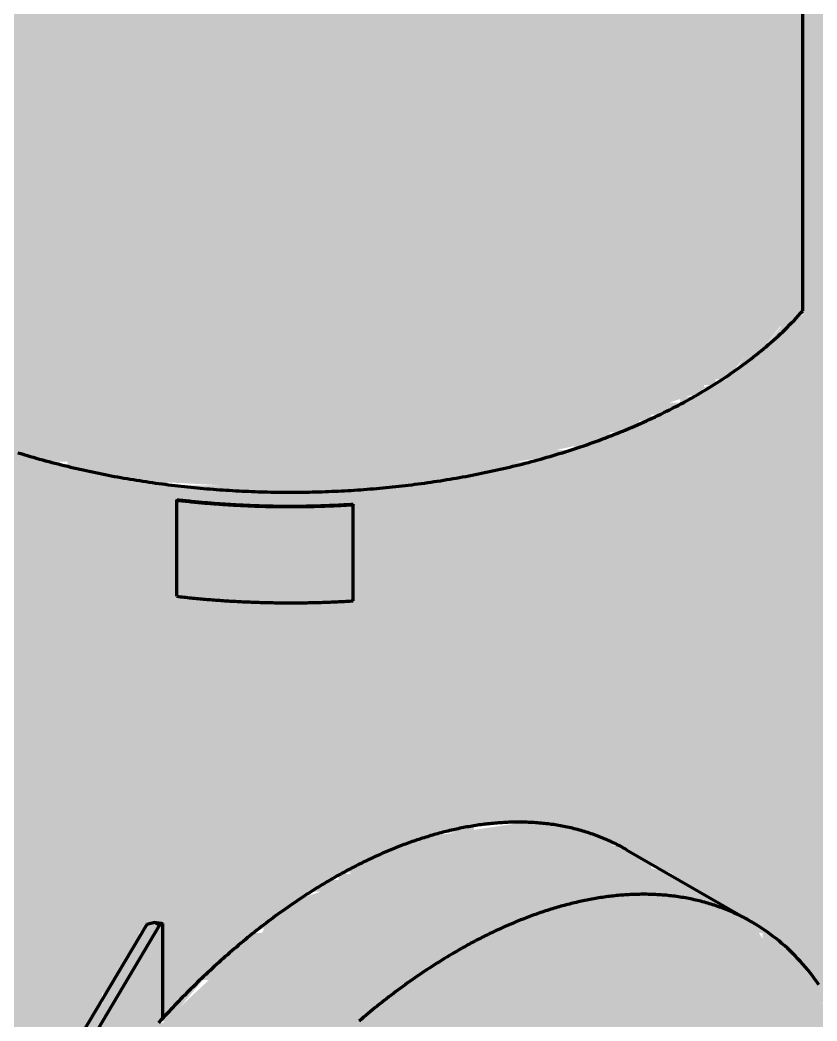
# Model space of a CAD drawing. Header units: millimetres. Extents: x 0 to 420, y 0 to 297.
# Drawn here: x 225.61 to 239.14, y 186.07 to 203.07 of the extents above; entities that cross this region are included whole.
import ezdxf

# ---------------------------------------------------------------- set-up
doc = ezdxf.new("R2010")
doc.units = ezdxf.units.MM
doc.layers.add('01-VISIBLE', color=7, linetype='CONTINUOUS', lineweight=70)
doc.layers.add('13-GRAFICA', color=30, linetype='CONTINUOUS', lineweight=18)

msp = doc.modelspace()

# ---------------------------------------------------------------- hatches: boundary and pattern name
at = {"layer": '13-GRAFICA', "true_color": 0xb21820}
h = msp.add_hatch(color=7, dxfattribs=at)
h.dxf.hatch_style = 1
h.paths.add_polyline_path([(238.9185, 223.0682), (239.3185, 223.3682), (239.3185, 223.5682), (239.4185, 223.5682), (239.4185, 223.7682), (239.5185, 223.7682), (239.5185, 223.9682), (239.6185, 223.9682), (239.7185, 224.5682), (239.8185, 224.5682), (239.8185, 224.9682), (239.9185, 224.9682), (239.9185, 187.7682), (239.8185, 187.7682), (239.8185, 187.4682), (239.7185, 187.4682), (239.5185, 186.5682), (239.2185, 186.3682), (239.1185, 186.7682), (238.9185, 186.8682), (238.9185, 187.0682), (238.9185, 198.0682), (238.9185, 206.8682), (238.9185, 222.8682)])
at = {"layer": '13-GRAFICA', "true_color": 0xffffff}
h = msp.add_hatch(color=7, dxfattribs=at)
h.dxf.hatch_style = 1
h.paths.add_polyline_path([(226.4185, 195.4682), (226.4185, 195.5682), (226.1185, 195.5682), (226.1185, 195.6682), (225.7185, 195.6682), (225.7185, 195.7682), (225.0185, 195.8682), (225.0185, 195.9682), (224.8185, 195.9682), (224.8185, 196.0682), (224.6185, 196.0682), (224.6185, 196.1682), (224.3185, 196.1682), (224.3185, 196.2682), (224.1185, 196.2682), (224.1185, 196.3682), (223.9185, 196.3682), (223.9185, 196.4682), (223.7185, 196.4682), (223.7185, 196.5682), (223.1185, 196.7682), (223.1185, 196.8682), (222.8185, 196.9682), (222.6185, 197.2682), (222.4185, 197.2682), (222.2185, 197.5682), (222.0185, 197.5682), (222.0185, 197.6682), (221.6185, 197.9682), (221.6185, 198.1682), (221.4185, 198.2682), (221.4185, 206.9682), (221.8185, 206.6682), (221.8185, 206.4682), (222.0185, 206.4682), (222.2185, 206.1682), (222.4185, 206.1682), (222.6185, 205.8682), (222.8185, 205.8682), (222.8185, 205.7682), (222.9185, 205.7682), (223.0185, 205.5682), (223.2185, 205.5682), (223.3185, 205.3682), (223.6185, 205.3682), (223.6185, 205.2682), (223.8185, 205.2682), (223.8185, 205.1682), (224.0185, 205.1682), (224.0185, 205.0682), (224.2185, 205.0682), (224.2185, 204.9682), (224.4185, 204.9682), (224.4185, 204.8682), (224.7185, 204.8682), (224.7185, 204.7682), (224.9185, 204.7682), (224.9185, 204.6682), (225.1185, 204.6682), (225.1185, 204.5682), (225.9185, 204.4682), (225.9185, 204.3682), (226.6185, 204.2682), (226.6185, 204.1682), (227.0185, 204.1682), (227.0185, 204.0682), (228.5185, 203.9682), (228.5185, 203.8682), (229.4185, 203.8682), (229.4185, 203.7682), (229.6185, 203.7682), (229.6185, 203.8682), (232.0185, 203.8682), (232.0185, 203.9682), (232.6185, 203.9682), (232.6185, 204.0682), (233.9185, 204.1682), (233.9185, 204.2682), (234.2185, 204.2682), (234.2185, 204.3682), (234.5185, 204.3682), (234.5185, 204.4682), (234.8185, 204.4682), (234.8185, 204.5682), (235.1185, 204.5682), (235.1185, 204.6682), (235.4185, 204.6682), (235.4185, 204.7682), (235.7185, 204.7682), (235.7185, 204.8682), (236.0185, 204.8682), (236.0185, 204.9682), (236.6185, 205.1682), (236.7185, 205.3682), (236.9185, 205.3682), (236.9185, 205.4682), (237.5185, 205.6682), (237.6185, 205.8682), (237.8185, 205.8682), (238.3185, 206.4682), (238.5185, 206.4682), (238.5185, 206.5682), (238.9185, 206.8682), (238.9185, 198.0682), (238.8185, 198.0682), (238.8185, 197.9682), (238.6185, 197.9682), (238.6185, 197.8682), (238.5185, 197.8682), (238.1185, 197.3682), (237.9185, 197.3682), (237.6185, 196.9682), (237.4185, 196.9682), (237.4185, 196.8682), (237.2185, 196.8682), (237.2185, 196.7682), (236.6185, 196.5682), (236.5185, 196.3682), (236.3185, 196.3682), (236.3185, 196.2682), (236.1185, 196.2682), (236.1185, 196.1682), (235.9185, 196.1682), (235.9185, 196.0682), (235.6185, 196.0682), (235.6185, 195.9682), (234.7185, 195.7682), (234.7185, 195.6682), (234.0185, 195.5682), (234.0185, 195.4682), (232.9185, 195.3682), (232.9185, 195.2682), (232.3185, 195.2682), (232.3185, 195.1682), (231.6185, 195.1682), (231.6185, 195.0682), (229.0185, 195.0682), (229.0185, 195.1682), (227.2185, 195.2682), (227.2185, 195.3682), (226.8185, 195.3682), (226.8185, 195.4682)])
at = {"layer": '13-GRAFICA', "true_color": 0xb21820}
h = msp.add_hatch(color=7, dxfattribs=at)
h.dxf.hatch_style = 1
h.paths.add_polyline_path([(228.1185, 186.0682), (228.0185, 186.0682), (228.0185, 187.7682), (227.8185, 187.7682), (227.8185, 187.6682), (227.6185, 187.5682), (227.5185, 187.1682), (227.3185, 187.0682), (227.2185, 186.6682), (227.0185, 186.5682), (226.9185, 186.1682), (226.7185, 186.0682), (226.6185, 185.6682), (226.4185, 185.5682), (226.3185, 185.1682), (226.1185, 185.0682), (226.0185, 184.6682), (225.8185, 184.5682), (225.7185, 184.2682), (225.5185, 184.2682), (225.4185, 184.4682), (225.0185, 184.5682), (224.9185, 184.7682), (224.3185, 184.9682), (224.2185, 185.1682), (223.6185, 185.3682), (223.5185, 185.5682), (223.1185, 185.6682), (223.0185, 185.8682), (222.4185, 186.0682), (222.3185, 186.2682), (221.7185, 186.4682), (221.6185, 186.6682), (221.4185, 186.6682), (221.4185, 186.7682), (221.4185, 198.2682), (221.6185, 198.1682), (221.6185, 197.9682), (221.7185, 197.9682), (222.0185, 197.5682), (222.2185, 197.5682), (222.4185, 197.2682), (222.6185, 197.2682), (222.6185, 197.1682), (222.8185, 197.0682), (222.8185, 196.9682), (222.5185, 197.0682), (222.5185, 195.1682), (222.8185, 195.0682), (222.9185, 194.8682), (223.3185, 194.7682), (223.4185, 194.5682), (223.6185, 194.5682), (223.6185, 194.4682), (223.8185, 194.4682), (223.8185, 194.3682), (224.1185, 194.2682), (224.1185, 196.1682), (223.8185, 196.2682), (223.8185, 196.3682), (223.6185, 196.3682), (223.6185, 196.4682), (223.4185, 196.4682), (223.4185, 196.5682), (223.2185, 196.5682), (223.1185, 196.7682), (223.3185, 196.7682), (223.3185, 196.6682), (223.5185, 196.6682), (223.5185, 196.5682), (223.7185, 196.5682), (223.7185, 196.4682), (223.9185, 196.4682), (223.9185, 196.3682), (224.1185, 196.3682), (224.1185, 196.2682), (224.3185, 196.2682), (224.3185, 196.1682), (224.6185, 196.1682), (224.6185, 196.0682), (224.8185, 196.0682), (224.8185, 195.9682), (225.0185, 195.9682), (225.0185, 195.8682), (225.7185, 195.7682), (225.7185, 195.6682), (226.1185, 195.6682), (226.1185, 195.5682), (226.8185, 195.4682), (226.8185, 195.3682), (227.2185, 195.3682), (227.2185, 195.2682), (228.1185, 195.2682), (228.1185, 195.1682), (228.3185, 195.1682), (228.3185, 194.8682), (228.3185, 193.2682), (228.3185, 186.3016)])
h = msp.add_hatch(color=7, dxfattribs=at)
h.dxf.hatch_style = 1
h.paths.add_polyline_path([(238.8185, 187.0682), (238.7185, 187.2682), (238.5185, 187.2682), (238.4185, 187.4682), (238.2185, 187.4682), (238.2185, 187.5682), (238.1185, 187.5682), (238.0185, 187.7682), (237.8185, 187.7682), (237.7185, 187.9682), (237.3185, 188.0682), (237.2185, 188.2682), (236.8185, 188.3682), (236.7185, 188.5682), (236.1185, 188.7682), (236.0185, 188.9682), (235.8185, 188.9682), (235.8185, 189.0682), (235.6185, 189.0682), (235.6185, 189.1682), (235.2185, 189.1682), (235.2185, 189.2682), (234.8185, 189.2682), (234.8185, 189.3682), (234.3185, 189.3682), (234.3185, 189.4682), (233.3185, 189.3682), (233.3185, 189.2682), (232.6185, 189.2682), (232.6185, 189.1682), (232.3185, 189.1682), (232.3185, 189.0682), (232.1185, 189.0682), (232.1185, 188.9682), (231.9185, 188.9682), (231.9185, 188.8682), (231.7185, 188.8682), (231.7185, 188.7682), (231.4185, 188.7682), (231.4185, 188.6682), (231.2185, 188.6016), (231.2185, 193.1682), (231.2185, 194.8682), (231.2185, 195.0682), (231.6185, 195.0682), (231.6185, 195.1682), (232.3185, 195.1682), (232.3185, 195.2682), (232.9185, 195.2682), (232.9185, 195.3682), (234.0185, 195.4682), (234.0185, 195.5682), (234.3185, 195.5682), (234.3185, 195.6682), (234.7185, 195.6682), (234.7185, 195.7682), (235.0185, 195.7682), (235.0185, 195.8682), (235.9185, 196.0682), (235.9185, 196.1682), (236.5185, 196.3682), (236.6185, 196.5682), (236.8185, 196.5682), (236.8185, 196.6682), (237.0185, 196.6682), (237.0185, 196.7682), (237.6185, 196.9682), (237.6185, 197.0682), (237.7185, 197.0682), (237.9185, 197.3682), (238.1185, 197.3682), (238.6185, 197.9682), (238.9185, 198.0682), (238.9185, 187.0682)])
h = msp.add_hatch(color=7, dxfattribs=at)
h.dxf.hatch_style = 1
h.paths.add_polyline_path([(229.0185, 195.1682), (229.0185, 195.0682), (231.2185, 195.0682), (231.2185, 194.8682), (230.4185, 194.8682), (230.4185, 194.7682), (230.1185, 194.7682), (230.1185, 194.8682), (228.3185, 194.8682), (228.3185, 195.1682)])
at = {"layer": '13-GRAFICA', "true_color": 0xf7c8d7}
h = msp.add_hatch(color=7, dxfattribs=at)
h.dxf.hatch_style = 1
h.paths.add_polyline_path([(231.2185, 194.8682), (231.2185, 193.1682), (229.0185, 193.1682), (229.0185, 193.2682), (228.3185, 193.2682), (228.3185, 194.8682), (230.1185, 194.8682), (230.1185, 194.7682), (230.4185, 194.7682), (230.4185, 194.8682)])
at = {"layer": '13-GRAFICA', "true_color": 0xb21820}
h = msp.add_hatch(color=7, dxfattribs=at)
h.dxf.hatch_style = 1
h.paths.add_polyline_path([(230.8185, 188.4682), (230.7185, 188.2682), (230.5185, 188.2682), (230.4185, 188.0682), (230.2185, 188.0682), (230.0185, 187.7682), (229.8185, 187.7682), (229.8185, 187.6682), (229.5185, 187.5682), (229.3185, 187.2682), (229.1185, 187.2682), (229.1185, 187.1682), (228.8185, 186.9682), (228.8185, 186.7682), (228.7185, 186.7682), (228.3185, 186.3016), (228.3185, 193.2682), (229.0185, 193.2682), (229.0185, 193.1682), (231.2185, 193.1682), (231.2185, 188.6016)])
at = {"layer": '13-GRAFICA', "true_color": 0x202020}
h = msp.add_hatch(color=7, dxfattribs=at)
h.dxf.hatch_style = 1
h.paths.add_polyline_path([(228.8185, 186.7682), (228.8185, 186.9682), (228.9185, 186.9682), (229.1185, 187.2682), (229.3185, 187.2682), (229.5185, 187.5682), (229.7185, 187.5682), (229.8185, 187.7682), (230.0185, 187.7682), (230.2185, 188.0682), (230.4185, 188.0682), (230.4185, 188.1682), (230.7185, 188.2682), (230.8185, 188.4682), (231.0185, 188.4682), (231.0185, 188.5682), (231.2185, 188.5682), (231.2185, 188.6682), (231.4185, 188.6682), (231.4185, 188.7682), (231.7185, 188.7682), (231.7185, 188.8682), (231.9185, 188.8682), (231.9185, 188.9682), (232.1185, 188.9682), (232.1185, 189.0682), (232.3185, 189.0682), (232.3185, 189.1682), (234.3185, 189.4682), (234.3185, 189.3682), (234.8185, 189.3682), (234.8185, 189.2682), (235.2185, 189.2682), (235.2185, 189.1682), (235.6185, 189.1682), (235.6185, 189.0682), (236.0185, 188.9682), (236.1185, 188.7682), (236.3185, 188.7682), (236.3185, 188.6682), (236.7185, 188.5682), (236.8185, 188.3682), (237.2185, 188.2682), (237.3185, 188.0682), (237.7185, 187.9682), (237.8185, 187.7682), (238.0185, 187.7682), (238.0185, 182.7682), (237.9185, 182.7682), (237.8185, 183.6682), (237.7185, 183.6682), (237.7185, 183.9682), (237.6185, 183.9682), (237.5185, 184.3682), (237.3185, 184.4682), (237.3185, 184.6682), (237.2185, 184.6682), (237.2185, 184.8682), (237.1185, 184.8682), (237.0185, 185.0682), (236.8185, 185.0682), (236.7185, 185.2682), (236.5185, 185.2682), (236.4185, 185.4682), (236.1185, 185.4682), (236.1185, 185.5682), (235.0185, 185.6682), (235.0185, 185.5682), (234.3185, 185.5682), (234.3185, 185.4682), (234.0185, 185.4682), (234.0185, 185.3682), (233.8185, 185.3682), (233.8185, 185.2682), (233.6185, 185.2682), (233.6185, 185.1682), (233.3185, 185.1682), (233.3185, 185.0682), (232.9185, 184.9682), (232.7185, 184.6682), (232.5185, 184.6682), (232.4185, 184.4682), (232.2185, 184.4682), (232.0185, 184.1682), (231.8185, 184.1682), (231.8185, 184.0682), (230.6185, 182.9682), (230.6185, 182.7682), (230.3185, 182.5682), (230.3185, 182.3682), (230.1185, 182.2682), (230.1185, 182.0682), (230.0185, 182.0682), (230.0185, 181.9682), (229.8185, 181.8682), (229.8185, 181.6682), (229.6185, 181.5682), (229.4185, 180.9682), (229.2185, 180.8682), (229.2185, 180.6682), (229.1185, 180.6682), (229.1185, 180.4682), (229.0185, 180.4682), (229.0185, 180.2682), (228.9185, 180.2682), (228.9185, 180.0682), (228.8185, 180.0682), (228.8185, 179.8682), (228.7185, 179.8682), (228.7185, 179.5682), (228.6185, 179.5682), (228.4185, 178.6682), (228.3185, 178.6682), (228.3185, 178.4682), (228.2185, 178.4682), (228.2185, 177.8682), (228.1185, 177.8682), (228.1185, 177.3682), (228.0185, 177.3682), (228.0185, 186.0254)])
at = {"layer": '13-GRAFICA', "true_color": 0xb21820}
h = msp.add_hatch(color=7, dxfattribs=at)
h.dxf.hatch_style = 1
h.paths.add_polyline_path([(225.9185, 184.1682), (225.7185, 184.1682), (225.8185, 184.5682), (226.0185, 184.6682), (226.1185, 185.0682), (226.3185, 185.1682), (226.4185, 185.5682), (226.6185, 185.6682), (226.7185, 186.0682), (226.9185, 186.1682), (226.9185, 186.3682), (227.0185, 186.3682), (227.0185, 186.5682), (227.2185, 186.6682), (227.3185, 187.0682), (227.5185, 187.1682), (227.6185, 187.5682), (227.7185, 187.5682), (227.8185, 187.7682), (228.0185, 187.7682), (228.0185, 185.9682), (227.4185, 185.4682), (227.4185, 185.2682), (227.1185, 185.0682), (227.1185, 184.8682), (226.9185, 184.7682), (226.9185, 184.5682), (226.6185, 184.3682), (226.6185, 184.1682), (226.5185, 184.1682), (226.3185, 183.8682), (226.2185, 183.8682), (226.1185, 184.0682), (225.9185, 184.0682)])
at = {"layer": '13-GRAFICA', "true_color": 0x202020}
h = msp.add_hatch(color=7, dxfattribs=at)
h.dxf.hatch_style = 1
h.paths.add_polyline_path([(238.2185, 187.4682), (238.4185, 187.4682), (238.5185, 187.2682), (238.7185, 187.2682), (238.7185, 187.1682), (238.9185, 187.0682), (238.9185, 186.8682), (239.1185, 186.7682), (239.2185, 186.3682), (239.3185, 186.3682), (239.4185, 186.0682), (239.6185, 185.9682), (239.7185, 185.2682), (239.8185, 185.2682), (239.8185, 184.8682), (239.9185, 184.8682), (239.9185, 184.4682), (240.0185, 184.4682), (240.0185, 181.7682), (239.9185, 181.7682), (239.9185, 181.1682), (239.8185, 181.1682), (239.8185, 180.6682), (239.7185, 180.6682), (239.6185, 179.7682), (239.5185, 179.7682), (239.5185, 179.5682), (239.4185, 179.5682), (239.4185, 179.2682), (239.3185, 179.2682), (239.2185, 178.6682), (239.1185, 178.6682), (239.1185, 178.4682), (239.0185, 178.4682), (238.9185, 177.8682), (238.8185, 177.8682), (238.8185, 177.6682), (238.7185, 177.6682), (238.7185, 177.4682), (238.6185, 177.4682), (238.4185, 176.8682), (238.2185, 176.7682), (238.2185, 176.5682), (238.1185, 176.5682), (238.1185, 176.3682), (238.0185, 176.3682), (238.0185, 181.3682), (238.0185, 182.7682), (238.0185, 187.7682)])

# ---------------------------------------------------------------- linework, layer by layer
at = {"layer": '01-VISIBLE'}
for p, q in [((238.8969, 198.1291), (238.8969, 206.8663)), ((228.2785, 194.9245), (228.2756, 194.916)), ((228.2756, 193.283), (228.2756, 194.916)), ((231.2638, 194.8484), (231.2654, 194.8397)), ((231.2654, 193.2068), (231.2654, 194.8397)), ((235.9077, 188.9802), (238.0291, 187.7554)), ((227.7637, 187.7114), (225.6977, 184.2445)), ((227.982, 187.699), (225.8656, 184.1475)), ((227.8981, 187.7475), (227.982, 187.699)), ((228.0341, 187.729), (227.982, 187.699)), ((228.0341, 186.1211), (228.0341, 187.729))]:
    msp.add_line(p, q, dxfattribs=at)
for points in [[(225.5753, 195.722), (225.6274, 195.706), (225.6795, 195.6901), (225.7317, 195.6745), (225.784, 195.6591), (225.8363, 195.6439), (225.8887, 195.629), (225.9412, 195.6142), (225.9937, 195.5996), (226.0462, 195.5853), (226.0989, 195.5711), (226.1515, 195.5572), (226.2043, 195.5434), (226.2571, 195.5299), (226.3099, 195.5165), (226.3628, 195.5034), (226.4157, 195.4905), (226.4687, 195.4777), (226.5217, 195.4652), (226.5748, 195.4528), (226.6279, 195.4407), (226.6811, 195.4287), (226.7343, 195.417), (226.7875, 195.4054), (226.8408, 195.3941), (226.8942, 195.3829), (226.9475, 195.3719), (227.001, 195.3612), (227.0544, 195.3506), (227.1079, 195.3402), (227.1614, 195.33), (227.215, 195.32), (227.2686, 195.3101), (227.3222, 195.3005), (227.3759, 195.2911), (227.4296, 195.2818), (227.4833, 195.2727), (227.5371, 195.2639), (227.5909, 195.2552), (227.6447, 195.2467), (227.6985, 195.2383), (227.7524, 195.2302), (227.8063, 195.2223), (227.8603, 195.2145), (227.9142, 195.2069), (227.9682, 195.1995), (228.0222, 195.1923), (228.0763, 195.1853), (228.1303, 195.1784), (228.1844, 195.1717), (228.2385, 195.1653), (228.2926, 195.159), (228.3468, 195.1528), (228.4009, 195.1469), (228.4551, 195.1411), (228.5093, 195.1356), (228.5636, 195.1302), (228.6178, 195.1249), (228.6721, 195.1199), (228.7263, 195.115), (228.7806, 195.1104), (228.8349, 195.1058), (228.8892, 195.1015), (228.9436, 195.0974), (228.9979, 195.0934), (229.0523, 195.0896), (229.1066, 195.086), (229.161, 195.0826), (229.2154, 195.0793), (229.2698, 195.0762), (229.3242, 195.0733), (229.3787, 195.0706), (229.4331, 195.068), (229.4875, 195.0657), (229.542, 195.0635), (229.5964, 195.0614), (229.6509, 195.0596), (229.7054, 195.0579), (229.7598, 195.0564), (229.8143, 195.0551), (229.8688, 195.054), (229.9233, 195.053), (229.9778, 195.0522), (230.0322, 195.0516), (230.0867, 195.0512), (230.1412, 195.0509), (230.1957, 195.0508), (230.2502, 195.0509), (230.3047, 195.0511), (230.3592, 195.0516), (230.4137, 195.0522), (230.4682, 195.053), (230.5226, 195.0539), (230.5771, 195.0551), (230.6316, 195.0564), (230.6861, 195.0579), (230.7405, 195.0596), (230.795, 195.0614), (230.8494, 195.0634), (230.9039, 195.0656), (230.9583, 195.068), (231.0128, 195.0705), (231.0672, 195.0733), (231.1216, 195.0762), (231.176, 195.0792), (231.2304, 195.0825), (231.2848, 195.0859), (231.3391, 195.0895), (231.3935, 195.0933), (231.4479, 195.0973), (231.5022, 195.1014), (231.5565, 195.1058), (231.6108, 195.1103), (231.6651, 195.1149), (231.7194, 195.1198), (231.7736, 195.1248), (231.8279, 195.1301), (231.8821, 195.1355), (231.9363, 195.141), (231.9905, 195.1468), (232.0447, 195.1527), (232.0988, 195.1588), (232.1529, 195.1651), (232.207, 195.1716), (232.2611, 195.1783), (232.3152, 195.1851), (232.3692, 195.1922), (232.4232, 195.1994), (232.4772, 195.2068), (232.5312, 195.2143), (232.5851, 195.2221), (232.639, 195.2301), (232.6929, 195.2382), (232.7467, 195.2465), (232.8006, 195.255), (232.8544, 195.2637), (232.9081, 195.2726), (232.9619, 195.2816), (233.0156, 195.2909), (233.0692, 195.3003), (233.1229, 195.31), (233.1765, 195.3198), (233.23, 195.3298), (233.2835, 195.34), (233.337, 195.3504), (233.3905, 195.361), (233.4439, 195.3717), (233.4973, 195.3827), (233.5506, 195.3939), (233.6039, 195.4052), (233.6572, 195.4168), (233.7104, 195.4285), (233.7635, 195.4405), (233.8167, 195.4526), (233.8697, 195.4649), (233.9228, 195.4775), (233.9757, 195.4902), (234.0287, 195.5031), (234.0816, 195.5163), (234.1344, 195.5296), (234.1872, 195.5432), (234.2399, 195.5569), (234.2926, 195.5708), (234.3452, 195.585), (234.3978, 195.5993), (234.4503, 195.6139), (234.5027, 195.6287), (234.5551, 195.6437), (234.6075, 195.6588), (234.6597, 195.6742), (234.7119, 195.6898), (234.7641, 195.7057), (234.8162, 195.7217), (234.8682, 195.7379), (234.9201, 195.7544), (234.972, 195.7711), (235.0238, 195.788), (235.0755, 195.8051), (235.1272, 195.8224), (235.1788, 195.8399), (235.2303, 195.8577), (235.2817, 195.8757), (235.3331, 195.8939), (235.3844, 195.9124), (235.4356, 195.931), (235.4867, 195.9499), (235.5377, 195.969), (235.5886, 195.9884), (235.6395, 196.008), (235.6903, 196.0278), (235.7409, 196.0478), (235.7915, 196.0681), (235.842, 196.0886), (235.8924, 196.1094), (235.9427, 196.1303), (235.9928, 196.1516), (236.0429, 196.1731), (236.0929, 196.1948), (236.1428, 196.2167), (236.1925, 196.2389), (236.2422, 196.2614), (236.2917, 196.2841), (236.3412, 196.307), (236.3905, 196.3302), (236.4396, 196.3537), (236.4887, 196.3774), (236.5376, 196.4014), (236.5864, 196.4256), (236.6351, 196.4501), (236.6837, 196.4748), (236.7321, 196.4998), (236.7804, 196.5251), (236.8285, 196.5507), (236.8765, 196.5765), (236.9243, 196.6026), (236.972, 196.6289), (237.0196, 196.6555), (237.0669, 196.6824), (237.1142, 196.7096), (237.1612, 196.7371), (237.2081, 196.7648), (237.2549, 196.7929), (237.3014, 196.8212), (237.3478, 196.8498), (237.394, 196.8787), (237.44, 196.9079), (237.4858, 196.9373), (237.5315, 196.9671), (237.5769, 196.9972), (237.6222, 197.0275), (237.6672, 197.0582), (237.712, 197.0892), (237.7567, 197.1205), (237.8011, 197.1521), (237.8452, 197.184), (237.8892, 197.2162), (237.9329, 197.2487), (237.9764, 197.2816), (238.0196, 197.3147), (238.0626, 197.3482), (238.1053, 197.382), (238.1478, 197.4161), (238.19, 197.4506), (238.232, 197.4854), (238.2736, 197.5205), (238.315, 197.556), (238.3561, 197.5918), (238.3969, 197.6279), (238.4374, 197.6644), (238.4776, 197.7012), (238.5174, 197.7383), (238.557, 197.7758), (238.5962, 197.8137), (238.635, 197.8519), (238.6735, 197.8904), (238.7117, 197.9293), (238.7495, 197.9685), (238.7869, 198.0081), (238.824, 198.0481), (238.8606, 198.0884), (238.8969, 198.1291)], [(228.2756, 194.916), (228.3056, 194.9125), (228.3357, 194.9091), (228.3657, 194.9058), (228.3958, 194.9025), (228.4259, 194.8993), (228.456, 194.8961), (228.4861, 194.893), (228.5162, 194.8899), (228.5463, 194.8869), (228.5764, 194.884), (228.6065, 194.8811), (228.6366, 194.8782), (228.6667, 194.8754), (228.6968, 194.8727), (228.727, 194.87), (228.7571, 194.8674), (228.7872, 194.8648), (228.8174, 194.8623), (228.8475, 194.8599), (228.8777, 194.8575), (228.9079, 194.8551), (228.938, 194.8528), (228.9682, 194.8506), (228.9984, 194.8484), (229.0285, 194.8463), (229.0587, 194.8442), (229.0889, 194.8422), (229.1191, 194.8403), (229.1493, 194.8383), (229.1795, 194.8365), (229.2097, 194.8347), (229.2399, 194.833), (229.2701, 194.8313), (229.3003, 194.8296), (229.3305, 194.828), (229.3607, 194.8265), (229.3909, 194.8251), (229.4211, 194.8236), (229.4514, 194.8223), (229.4816, 194.821), (229.5118, 194.8197), (229.542, 194.8185), (229.5723, 194.8174), (229.6025, 194.8163), (229.6327, 194.8152), (229.663, 194.8143), (229.6932, 194.8133), (229.7234, 194.8125), (229.7537, 194.8116), (229.7839, 194.8109), (229.8141, 194.8102), (229.8444, 194.8095), (229.8746, 194.8089), (229.9049, 194.8084), (229.9351, 194.8079), (229.9654, 194.8074), (229.9956, 194.807), (230.0259, 194.8067), (230.0561, 194.8064), (230.0864, 194.8062), (230.1166, 194.806), (230.1469, 194.8059), (230.1771, 194.8059), (230.2074, 194.8059), (230.2376, 194.8059), (230.2679, 194.806), (230.2981, 194.8062), (230.3284, 194.8064), (230.3586, 194.8066), (230.3889, 194.8069), (230.4191, 194.8073), (230.4494, 194.8077), (230.4796, 194.8082), (230.5099, 194.8088), (230.5401, 194.8093), (230.5703, 194.81), (230.6006, 194.8107), (230.6308, 194.8114), (230.6611, 194.8122), (230.6913, 194.8131), (230.7215, 194.814), (230.7518, 194.815), (230.782, 194.816), (230.8122, 194.8171), (230.8425, 194.8182), (230.8727, 194.8194), (230.9029, 194.8206), (230.9332, 194.8219), (230.9634, 194.8233), (230.9936, 194.8247), (231.0238, 194.8261), (231.054, 194.8276), (231.0842, 194.8292), (231.1144, 194.8308), (231.1446, 194.8325), (231.1748, 194.8342), (231.205, 194.836), (231.2352, 194.8379), (231.2654, 194.8397)], [(228.2785, 194.9245), (228.3085, 194.921), (228.3385, 194.9176), (228.3685, 194.9143), (228.3986, 194.911), (228.4286, 194.9078), (228.4586, 194.9046), (228.4887, 194.9015), (228.5187, 194.8984), (228.5488, 194.8954), (228.5788, 194.8925), (228.6089, 194.8896), (228.639, 194.8868), (228.6691, 194.884), (228.6991, 194.8813), (228.7292, 194.8786), (228.7593, 194.876), (228.7894, 194.8734), (228.8195, 194.8709), (228.8496, 194.8685), (228.8797, 194.8661), (228.9098, 194.8637), (228.94, 194.8614), (228.9701, 194.8592), (229.0002, 194.857), (229.0303, 194.8549), (229.0605, 194.8528), (229.0906, 194.8508), (229.1207, 194.8489), (229.1509, 194.847), (229.181, 194.8451), (229.2112, 194.8433), (229.2413, 194.8416), (229.2715, 194.8399), (229.3017, 194.8383), (229.3318, 194.8367), (229.362, 194.8352), (229.3922, 194.8337), (229.4223, 194.8323), (229.4525, 194.8309), (229.4827, 194.8296), (229.5129, 194.8284), (229.543, 194.8272), (229.5732, 194.826), (229.6034, 194.8249), (229.6336, 194.8239), (229.6638, 194.8229), (229.694, 194.822), (229.7242, 194.8211), (229.7543, 194.8203), (229.7845, 194.8195), (229.8147, 194.8188), (229.8449, 194.8182), (229.8751, 194.8176), (229.9053, 194.817), (229.9355, 194.8165), (229.9657, 194.8161), (229.9959, 194.8157), (230.0261, 194.8154), (230.0563, 194.8151), (230.0865, 194.8149), (230.1167, 194.8147), (230.1469, 194.8146), (230.1772, 194.8145), (230.2074, 194.8145), (230.2376, 194.8146), (230.2678, 194.8147), (230.298, 194.8148), (230.3282, 194.815), (230.3584, 194.8153), (230.3886, 194.8156), (230.4188, 194.816), (230.449, 194.8164), (230.4792, 194.8169), (230.5094, 194.8174), (230.5396, 194.818), (230.5698, 194.8186), (230.6, 194.8193), (230.6302, 194.8201), (230.6604, 194.8209), (230.6905, 194.8217), (230.7207, 194.8227), (230.7509, 194.8236), (230.7811, 194.8246), (230.8113, 194.8257), (230.8415, 194.8269), (230.8717, 194.828), (230.9018, 194.8293), (230.932, 194.8306), (230.9622, 194.8319), (230.9924, 194.8333), (231.0225, 194.8348), (231.0527, 194.8363), (231.0829, 194.8378), (231.113, 194.8395), (231.1432, 194.8411), (231.1733, 194.8428), (231.2035, 194.8446), (231.2336, 194.8465), (231.2638, 194.8484)], [(228.2756, 193.283), (228.3056, 193.2795), (228.3357, 193.2761), (228.3657, 193.2728), (228.3958, 193.2695), (228.4259, 193.2663), (228.456, 193.2631), (228.4861, 193.26), (228.5162, 193.2569), (228.5463, 193.2539), (228.5764, 193.251), (228.6065, 193.2481), (228.6366, 193.2452), (228.6667, 193.2424), (228.6968, 193.2397), (228.727, 193.237), (228.7571, 193.2344), (228.7872, 193.2319), (228.8174, 193.2293), (228.8475, 193.2269), (228.8777, 193.2245), (228.9079, 193.2221), (228.938, 193.2198), (228.9682, 193.2176), (228.9984, 193.2154), (229.0285, 193.2133), (229.0587, 193.2112), (229.0889, 193.2092), (229.1191, 193.2073), (229.1493, 193.2054), (229.1795, 193.2035), (229.2097, 193.2017), (229.2399, 193.2), (229.2701, 193.1983), (229.3003, 193.1966), (229.3305, 193.1951), (229.3607, 193.1935), (229.3909, 193.1921), (229.4211, 193.1906), (229.4514, 193.1893), (229.4816, 193.188), (229.5118, 193.1867), (229.542, 193.1855), (229.5723, 193.1844), (229.6025, 193.1833), (229.6327, 193.1823), (229.663, 193.1813), (229.6932, 193.1803), (229.7234, 193.1795), (229.7537, 193.1786), (229.7839, 193.1779), (229.8141, 193.1772), (229.8444, 193.1765), (229.8746, 193.1759), (229.9049, 193.1754), (229.9351, 193.1749), (229.9654, 193.1744), (229.9956, 193.174), (230.0259, 193.1737), (230.0561, 193.1734), (230.0864, 193.1732), (230.1166, 193.173), (230.1469, 193.1729), (230.1771, 193.1729), (230.2074, 193.1729), (230.2376, 193.1729), (230.2679, 193.173), (230.2981, 193.1732), (230.3284, 193.1734), (230.3586, 193.1736), (230.3889, 193.174), (230.4191, 193.1743), (230.4494, 193.1748), (230.4796, 193.1752), (230.5099, 193.1758), (230.5401, 193.1764), (230.5703, 193.177), (230.6006, 193.1777), (230.6308, 193.1784), (230.6611, 193.1792), (230.6913, 193.1801), (230.7215, 193.181), (230.7518, 193.182), (230.782, 193.183), (230.8122, 193.1841), (230.8425, 193.1852), (230.8727, 193.1864), (230.9029, 193.1876), (230.9332, 193.1889), (230.9634, 193.1903), (230.9936, 193.1917), (231.0238, 193.1931), (231.054, 193.1947), (231.0842, 193.1962), (231.1144, 193.1978), (231.1446, 193.1995), (231.1748, 193.2012), (231.205, 193.203), (231.2352, 193.2049), (231.2654, 193.2068)], [(235.9077, 188.9802), (235.8816, 188.9951), (235.8554, 189.0098), (235.829, 189.0242), (235.8025, 189.0384), (235.7759, 189.0524), (235.7491, 189.0661), (235.7223, 189.0796), (235.6953, 189.0928), (235.6682, 189.1058), (235.6409, 189.1186), (235.6136, 189.1311), (235.5861, 189.1434), (235.5586, 189.1554), (235.5309, 189.1672), (235.5031, 189.1787), (235.4753, 189.19), (235.4473, 189.201), (235.4192, 189.2118), (235.3911, 189.2224), (235.3628, 189.2326), (235.3345, 189.2427), (235.3061, 189.2525), (235.2776, 189.2621), (235.249, 189.2714), (235.2203, 189.2804), (235.1915, 189.2892), (235.1627, 189.2978), (235.1338, 189.3061), (235.1049, 189.3142), (235.0758, 189.322), (235.0467, 189.3296), (235.0176, 189.337), (234.9884, 189.3441), (234.9591, 189.3509), (234.9298, 189.3575), (234.9004, 189.3639), (234.8709, 189.37), (234.8415, 189.3759), (234.8119, 189.3816), (234.7823, 189.387), (234.7527, 189.3922), (234.7231, 189.3971), (234.6934, 189.4018), (234.6636, 189.4063), (234.6339, 189.4106), (234.6041, 189.4146), (234.5742, 189.4184), (234.5444, 189.4219), (234.5145, 189.4252), (234.4846, 189.4283), (234.4547, 189.4312), (234.4247, 189.4338), (234.3947, 189.4363), (234.3648, 189.4385), (234.3348, 189.4405), (234.3047, 189.4422), (234.2747, 189.4438), (234.2447, 189.4451), (234.2146, 189.4462), (234.1846, 189.4471), (234.1545, 189.4478), (234.1244, 189.4483), (234.0944, 189.4486), (234.0643, 189.4486), (234.0342, 189.4485), (234.0042, 189.4481), (233.9741, 189.4476), (233.9441, 189.4468), (233.914, 189.4459), (233.884, 189.4447), (233.8539, 189.4434), (233.8239, 189.4419), (233.7939, 189.4401), (233.7639, 189.4382), (233.7339, 189.4361), (233.7039, 189.4338), (233.6739, 189.4313), (233.644, 189.4286), (233.6141, 189.4257), (233.5841, 189.4226), (233.5542, 189.4194), (233.5244, 189.416), (233.4945, 189.4124), (233.4647, 189.4086), (233.4349, 189.4047), (233.4051, 189.4006), (233.3753, 189.3963), (233.3456, 189.3918), (233.3159, 189.3871), (233.2862, 189.3823), (233.2566, 189.3774), (233.2269, 189.3722), (233.1973, 189.3669), (233.1678, 189.3614), (233.1382, 189.3558), (233.1087, 189.35), (233.0793, 189.3441), (233.0498, 189.338), (233.0204, 189.3317), (232.991, 189.3253), (232.9617, 189.3187), (232.9324, 189.312), (232.9031, 189.3051), (232.8739, 189.2981), (232.8447, 189.2909), (232.8155, 189.2836), (232.7864, 189.2761), (232.7573, 189.2685), (232.7283, 189.2607), (232.6993, 189.2528), (232.6703, 189.2448), (232.6413, 189.2366), (232.6124, 189.2283), (232.5836, 189.2198), (232.5548, 189.2112), (232.526, 189.2025), (232.4973, 189.1936), (232.4686, 189.1846), (232.4399, 189.1755), (232.4113, 189.1663), (232.3828, 189.1569), (232.3542, 189.1474), (232.3258, 189.1377), (232.2973, 189.128), (232.2689, 189.1181), (232.2406, 189.108), (232.2123, 189.0979), (232.184, 189.0876), (232.1558, 189.0773), (232.1276, 189.0668), (232.0995, 189.0561), (232.0714, 189.0454), (232.0434, 189.0346), (232.0154, 189.0236), (231.9874, 189.0125), (231.9595, 189.0013), (231.9316, 188.99), (231.9038, 188.9786), (231.8761, 188.967), (231.8483, 188.9554), (231.8207, 188.9436), (231.793, 188.9318), (231.7655, 188.9198), (231.7379, 188.9077), (231.7104, 188.8955), (231.683, 188.8833), (231.6556, 188.8709), (231.6282, 188.8584), (231.6009, 188.8458), (231.5737, 188.8331), (231.5465, 188.8203), (231.5193, 188.8074), (231.4922, 188.7944), (231.4651, 188.7813), (231.4381, 188.7681), (231.4111, 188.7548), (231.3842, 188.7414), (231.3573, 188.7279), (231.3305, 188.7144), (231.3037, 188.7007), (231.277, 188.6869), (231.2503, 188.6731), (231.2237, 188.6591), (231.1971, 188.6451), (231.1705, 188.631), (231.144, 188.6168), (231.1176, 188.6025), (231.0912, 188.5881), (231.0648, 188.5736), (231.0385, 188.559), (231.0123, 188.5444), (230.9861, 188.5296), (230.9599, 188.5148), (230.9338, 188.4999), (230.9077, 188.4849)], [(230.9077, 188.4849), (230.8646, 188.4598), (230.8216, 188.4345), (230.7787, 188.409), (230.7359, 188.3833), (230.6933, 188.3573), (230.6508, 188.3312), (230.6084, 188.3048), (230.5662, 188.2782), (230.5241, 188.2514), (230.4822, 188.2244), (230.4403, 188.1972), (230.3986, 188.1698), (230.357, 188.1421), (230.3156, 188.1143), (230.2743, 188.0863), (230.2331, 188.0582), (230.1921, 188.0298), (230.1512, 188.0012), (230.1104, 187.9724), (230.0697, 187.9435), (230.0292, 187.9144), (229.9888, 187.8851), (229.9485, 187.8556), (229.9084, 187.826), (229.8684, 187.7961), (229.8285, 187.7661), (229.7887, 187.7359), (229.7491, 187.7056), (229.7096, 187.6751), (229.6703, 187.6444), (229.631, 187.6136), (229.5919, 187.5826), (229.5529, 187.5514), (229.5141, 187.5201), (229.4754, 187.4886), (229.4368, 187.457), (229.3983, 187.4252), (229.3599, 187.3933), (229.3217, 187.3612), (229.2836, 187.3289), (229.2457, 187.2965), (229.2078, 187.264), (229.1701, 187.2313), (229.1325, 187.1985), (229.0951, 187.1655), (229.0577, 187.1324), (229.0205, 187.0991), (228.9835, 187.0657), (228.9465, 187.0322), (228.9097, 186.9985), (228.8729, 186.9647), (228.8364, 186.9308), (228.7999, 186.8967), (228.7636, 186.8625), (228.7274, 186.8282), (228.6913, 186.7937), (228.6553, 186.7591), (228.6195, 186.7244), (228.5837, 186.6895), (228.5481, 186.6546), (228.5127, 186.6195), (228.4773, 186.5842), (228.4421, 186.5489), (228.407, 186.5134), (228.372, 186.4778), (228.3371, 186.4421), (228.3024, 186.4063), (228.2678, 186.3703), (228.2333, 186.3343), (228.1989, 186.2981), (228.1647, 186.2618), (228.1306, 186.2254), (228.0966, 186.1889), (228.0627, 186.1522), (228.0289, 186.1155), (227.9953, 186.0786), (227.9617, 186.0416)], [(238.0291, 187.7554), (238.003, 187.7704), (237.9767, 187.785), (237.9503, 187.7995), (237.9238, 187.8137), (237.8972, 187.8276), (237.8705, 187.8414), (237.8436, 187.8549), (237.8166, 187.8681), (237.7895, 187.8811), (237.7623, 187.8939), (237.7349, 187.9064), (237.7075, 187.9186), (237.6799, 187.9307), (237.6522, 187.9424), (237.6245, 187.954), (237.5966, 187.9652), (237.5686, 187.9763), (237.5406, 187.9871), (237.5124, 187.9976), (237.4841, 188.0079), (237.4558, 188.018), (237.4274, 188.0278), (237.3989, 188.0373), (237.3703, 188.0466), (237.3416, 188.0557), (237.3129, 188.0645), (237.284, 188.0731), (237.2551, 188.0814), (237.2262, 188.0895), (237.1972, 188.0973), (237.1681, 188.1049), (237.1389, 188.1122), (237.1097, 188.1193), (237.0804, 188.1262), (237.0511, 188.1328), (237.0217, 188.1392), (236.9923, 188.1453), (236.9628, 188.1512), (236.9332, 188.1568), (236.9037, 188.1623), (236.874, 188.1674), (236.8444, 188.1724), (236.8147, 188.1771), (236.785, 188.1816), (236.7552, 188.1858), (236.7254, 188.1898), (236.6956, 188.1936), (236.6657, 188.1972), (236.6358, 188.2005), (236.6059, 188.2036), (236.576, 188.2065), (236.546, 188.2091), (236.5161, 188.2115), (236.4861, 188.2137), (236.4561, 188.2157), (236.4261, 188.2175), (236.396, 188.219), (236.366, 188.2204), (236.3359, 188.2215), (236.3059, 188.2224), (236.2758, 188.2231), (236.2458, 188.2236), (236.2157, 188.2238), (236.1856, 188.2239), (236.1556, 188.2237), (236.1255, 188.2234), (236.0954, 188.2228), (236.0654, 188.2221), (236.0353, 188.2211), (236.0053, 188.22), (235.9752, 188.2186), (235.9452, 188.2171), (235.9152, 188.2154), (235.8852, 188.2134), (235.8552, 188.2113), (235.8252, 188.209), (235.7952, 188.2065), (235.7653, 188.2038), (235.7354, 188.201), (235.7055, 188.1979), (235.6756, 188.1947), (235.6457, 188.1913), (235.6158, 188.1877), (235.586, 188.1839), (235.5562, 188.1799), (235.5264, 188.1758), (235.4967, 188.1715), (235.4669, 188.167), (235.4372, 188.1624), (235.4075, 188.1576), (235.3779, 188.1526), (235.3483, 188.1475), (235.3187, 188.1422), (235.2891, 188.1367), (235.2596, 188.1311), (235.2301, 188.1253), (235.2006, 188.1193), (235.1711, 188.1132), (235.1417, 188.1069), (235.1124, 188.1005), (235.083, 188.094), (235.0537, 188.0872), (235.0244, 188.0803), (234.9952, 188.0733), (234.966, 188.0661), (234.9368, 188.0588), (234.9077, 188.0513), (234.8786, 188.0437), (234.8496, 188.036), (234.8206, 188.0281), (234.7916, 188.02), (234.7627, 188.0119), (234.7338, 188.0035), (234.7049, 187.9951), (234.6761, 187.9865), (234.6473, 187.9778), (234.6186, 187.9689), (234.5899, 187.9599), (234.5613, 187.9508), (234.5326, 187.9415), (234.5041, 187.9321), (234.4756, 187.9226), (234.4471, 187.913), (234.4186, 187.9032), (234.3902, 187.8933), (234.3619, 187.8833), (234.3336, 187.8732), (234.3053, 187.8629), (234.2771, 187.8525), (234.2489, 187.842), (234.2208, 187.8314), (234.1927, 187.8207), (234.1647, 187.8098), (234.1367, 187.7988), (234.1087, 187.7878), (234.0808, 187.7766), (234.053, 187.7652), (234.0252, 187.7538), (233.9974, 187.7423), (233.9697, 187.7306), (233.942, 187.7189), (233.9144, 187.707), (233.8868, 187.6951), (233.8592, 187.683), (233.8317, 187.6708), (233.8043, 187.6585), (233.7769, 187.6461), (233.7496, 187.6336), (233.7223, 187.621), (233.695, 187.6083), (233.6678, 187.5955), (233.6406, 187.5826), (233.6135, 187.5696), (233.5864, 187.5565), (233.5594, 187.5434), (233.5325, 187.5301), (233.5055, 187.5167), (233.4787, 187.5032), (233.4518, 187.4896), (233.425, 187.476), (233.3983, 187.4622), (233.3716, 187.4483), (233.345, 187.4344), (233.3184, 187.4204), (233.2919, 187.4062), (233.2654, 187.392), (233.2389, 187.3777), (233.2125, 187.3633), (233.1862, 187.3488), (233.1599, 187.3343), (233.1336, 187.3196), (233.1074, 187.3049), (233.0812, 187.29), (233.0551, 187.2751), (233.0291, 187.2601)], [(227.8981, 187.7475), (227.8757, 187.7413), (227.8533, 187.7352), (227.831, 187.7292), (227.8086, 187.7232), (227.7862, 187.7173), (227.7637, 187.7114)], [(227.8981, 187.7475), (227.9207, 187.7443), (227.9434, 187.7412), (227.966, 187.7381), (227.9887, 187.735), (228.0114, 187.732), (228.0341, 187.729)], [(239.1708, 186.6873), (239.1346, 186.7389), (239.0975, 186.7899), (239.0596, 186.8403), (239.0209, 186.8901), (238.9814, 186.9392), (238.9411, 186.9877), (238.9, 187.0355), (238.8581, 187.0826), (238.8153, 187.129), (238.7718, 187.1746), (238.7275, 187.2195), (238.6824, 187.2636), (238.6365, 187.3068), (238.5898, 187.3492), (238.5424, 187.3908), (238.4942, 187.4315), (238.4453, 187.4713), (238.3957, 187.5102), (238.3453, 187.5481), (238.2943, 187.5851), (238.2425, 187.6212), (238.1901, 187.6563), (238.1371, 187.6903), (238.0834, 187.7234), (238.0291, 187.7554)], [(233.0291, 187.2601), (232.9859, 187.2351), (232.9429, 187.2098), (232.9, 187.1843), (232.8572, 187.1585), (232.8146, 187.1326), (232.7721, 187.1064), (232.7298, 187.08), (232.6875, 187.0534), (232.6454, 187.0266), (232.6035, 186.9996), (232.5616, 186.9724), (232.5199, 186.945), (232.4784, 186.9174), (232.4369, 186.8896), (232.3956, 186.8616), (232.3544, 186.8334), (232.3134, 186.805), (232.2725, 186.7765), (232.2317, 186.7477), (232.191, 186.7188), (232.1505, 186.6896), (232.1101, 186.6603), (232.0698, 186.6309), (232.0297, 186.6012), (231.9897, 186.5714), (231.9498, 186.5414), (231.9101, 186.5112), (231.8704, 186.4809), (231.8309, 186.4504), (231.7916, 186.4197), (231.7523, 186.3888), (231.7132, 186.3578), (231.6743, 186.3267), (231.6354, 186.2954), (231.5967, 186.2639), (231.5581, 186.2322), (231.5196, 186.2005), (231.4813, 186.1685), (231.4431, 186.1364), (231.405, 186.1042), (231.367, 186.0718)]]:
    msp.add_lwpolyline(points, dxfattribs=at)

doc.saveas('drawing.dxf')
